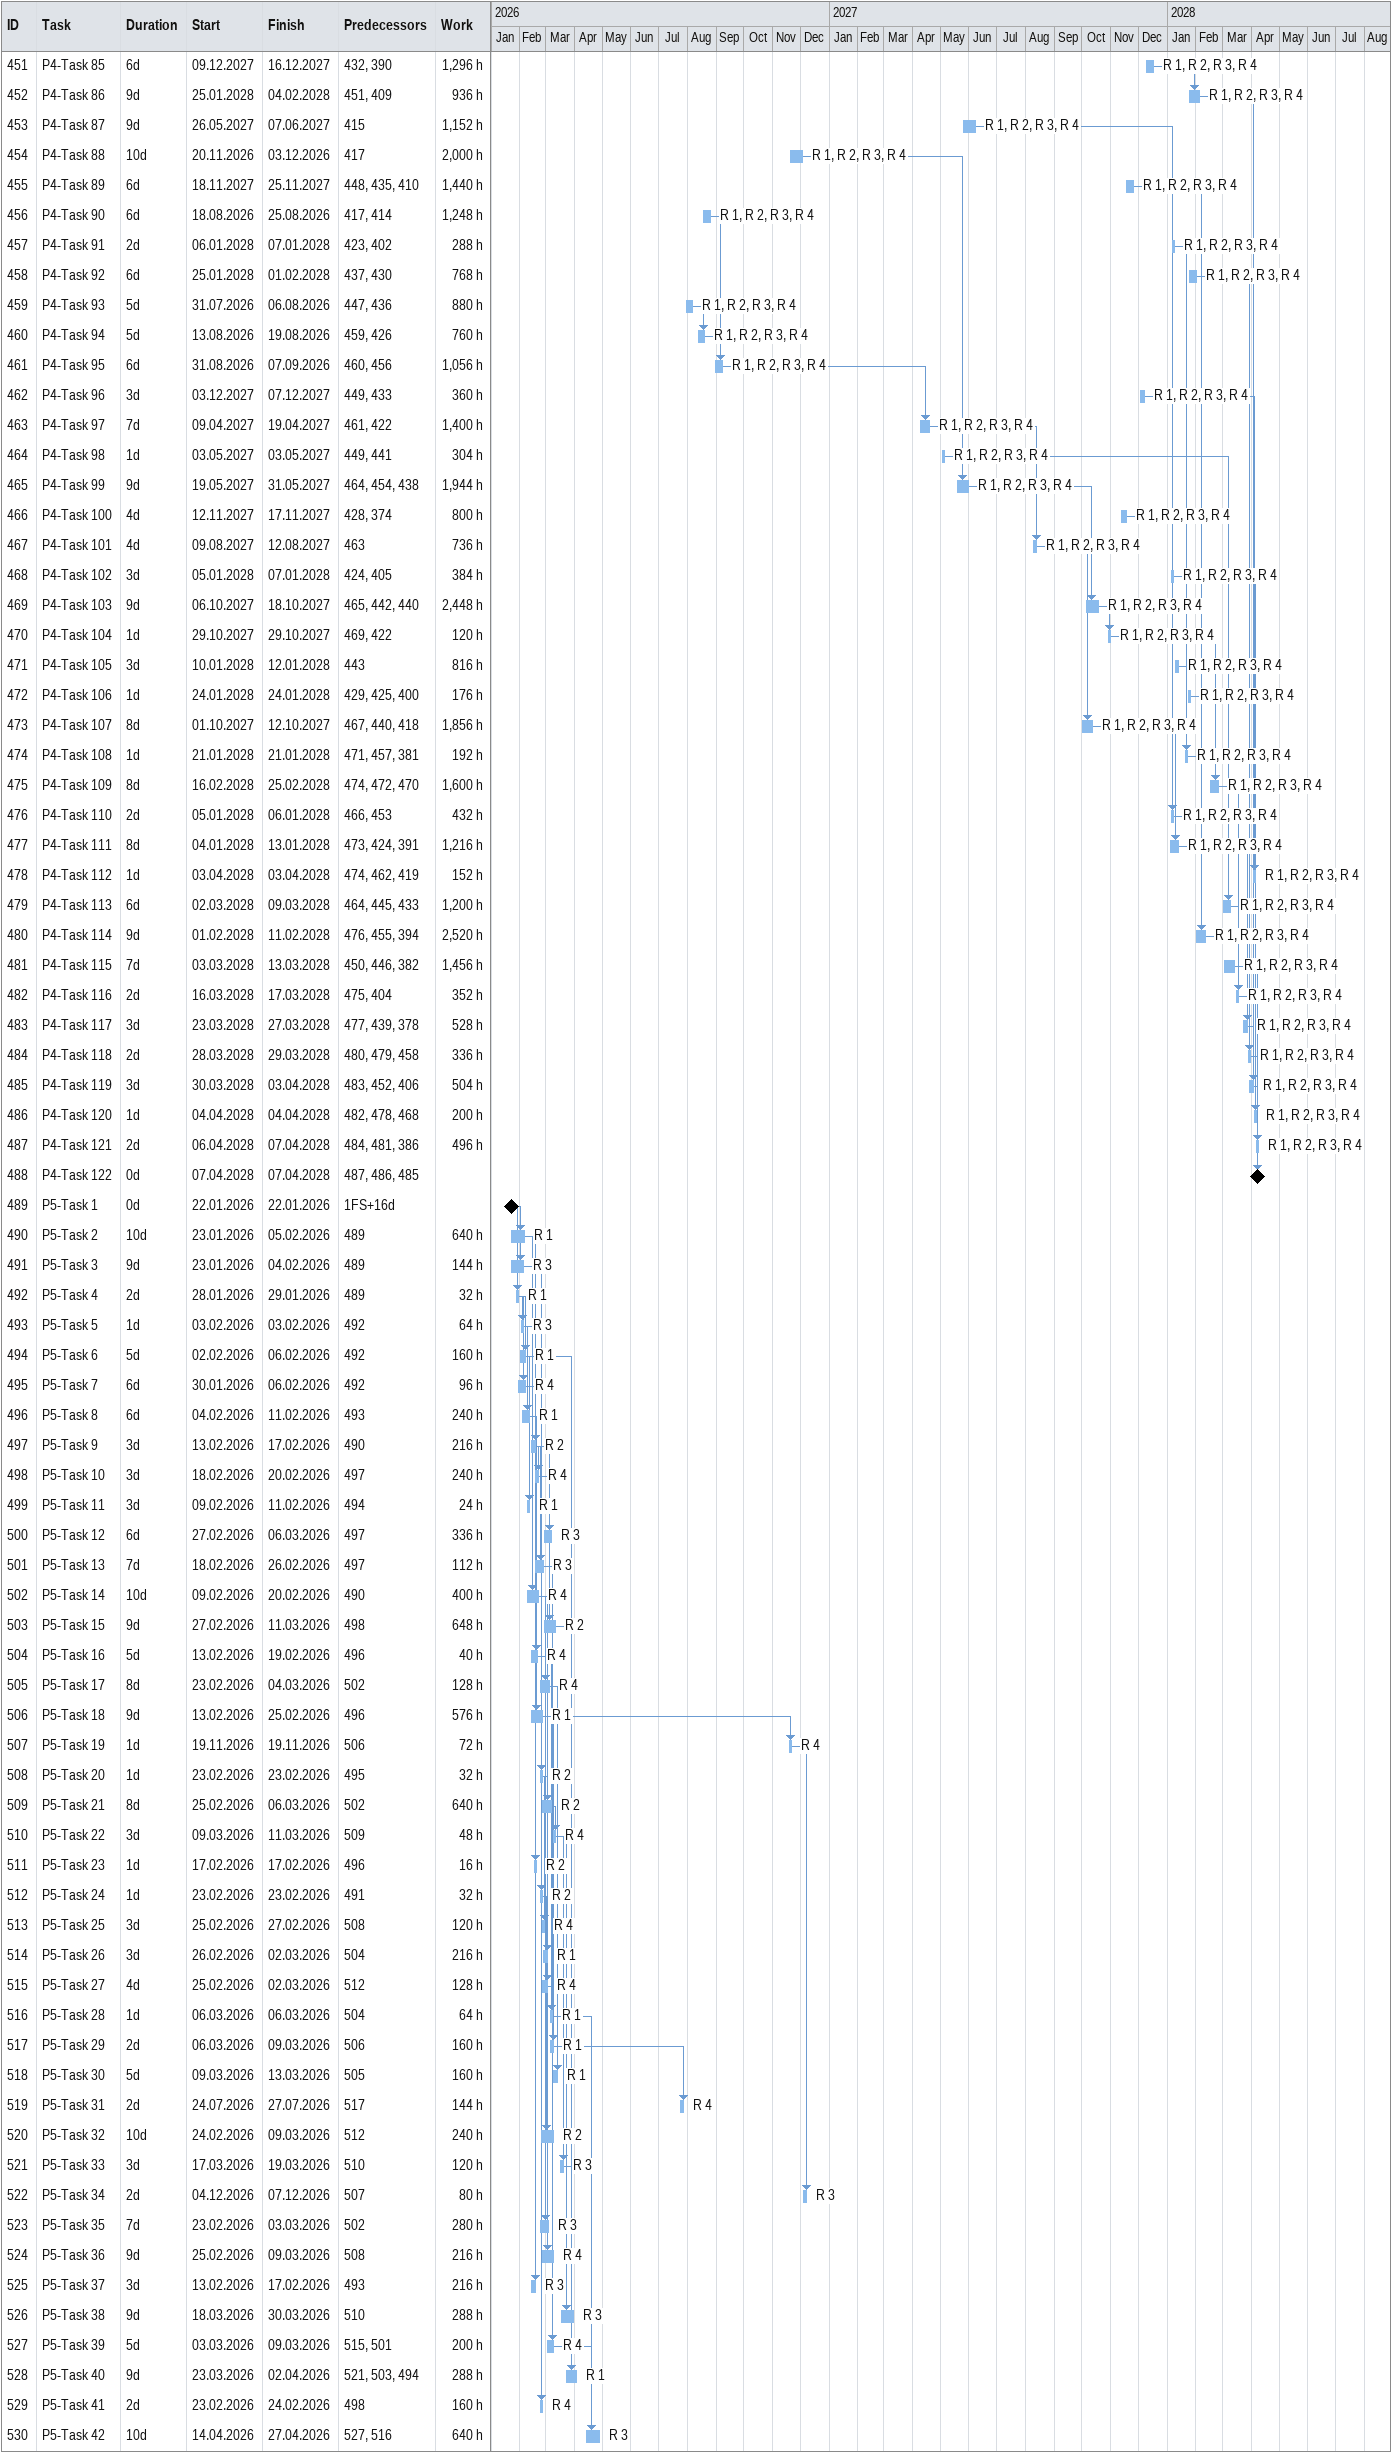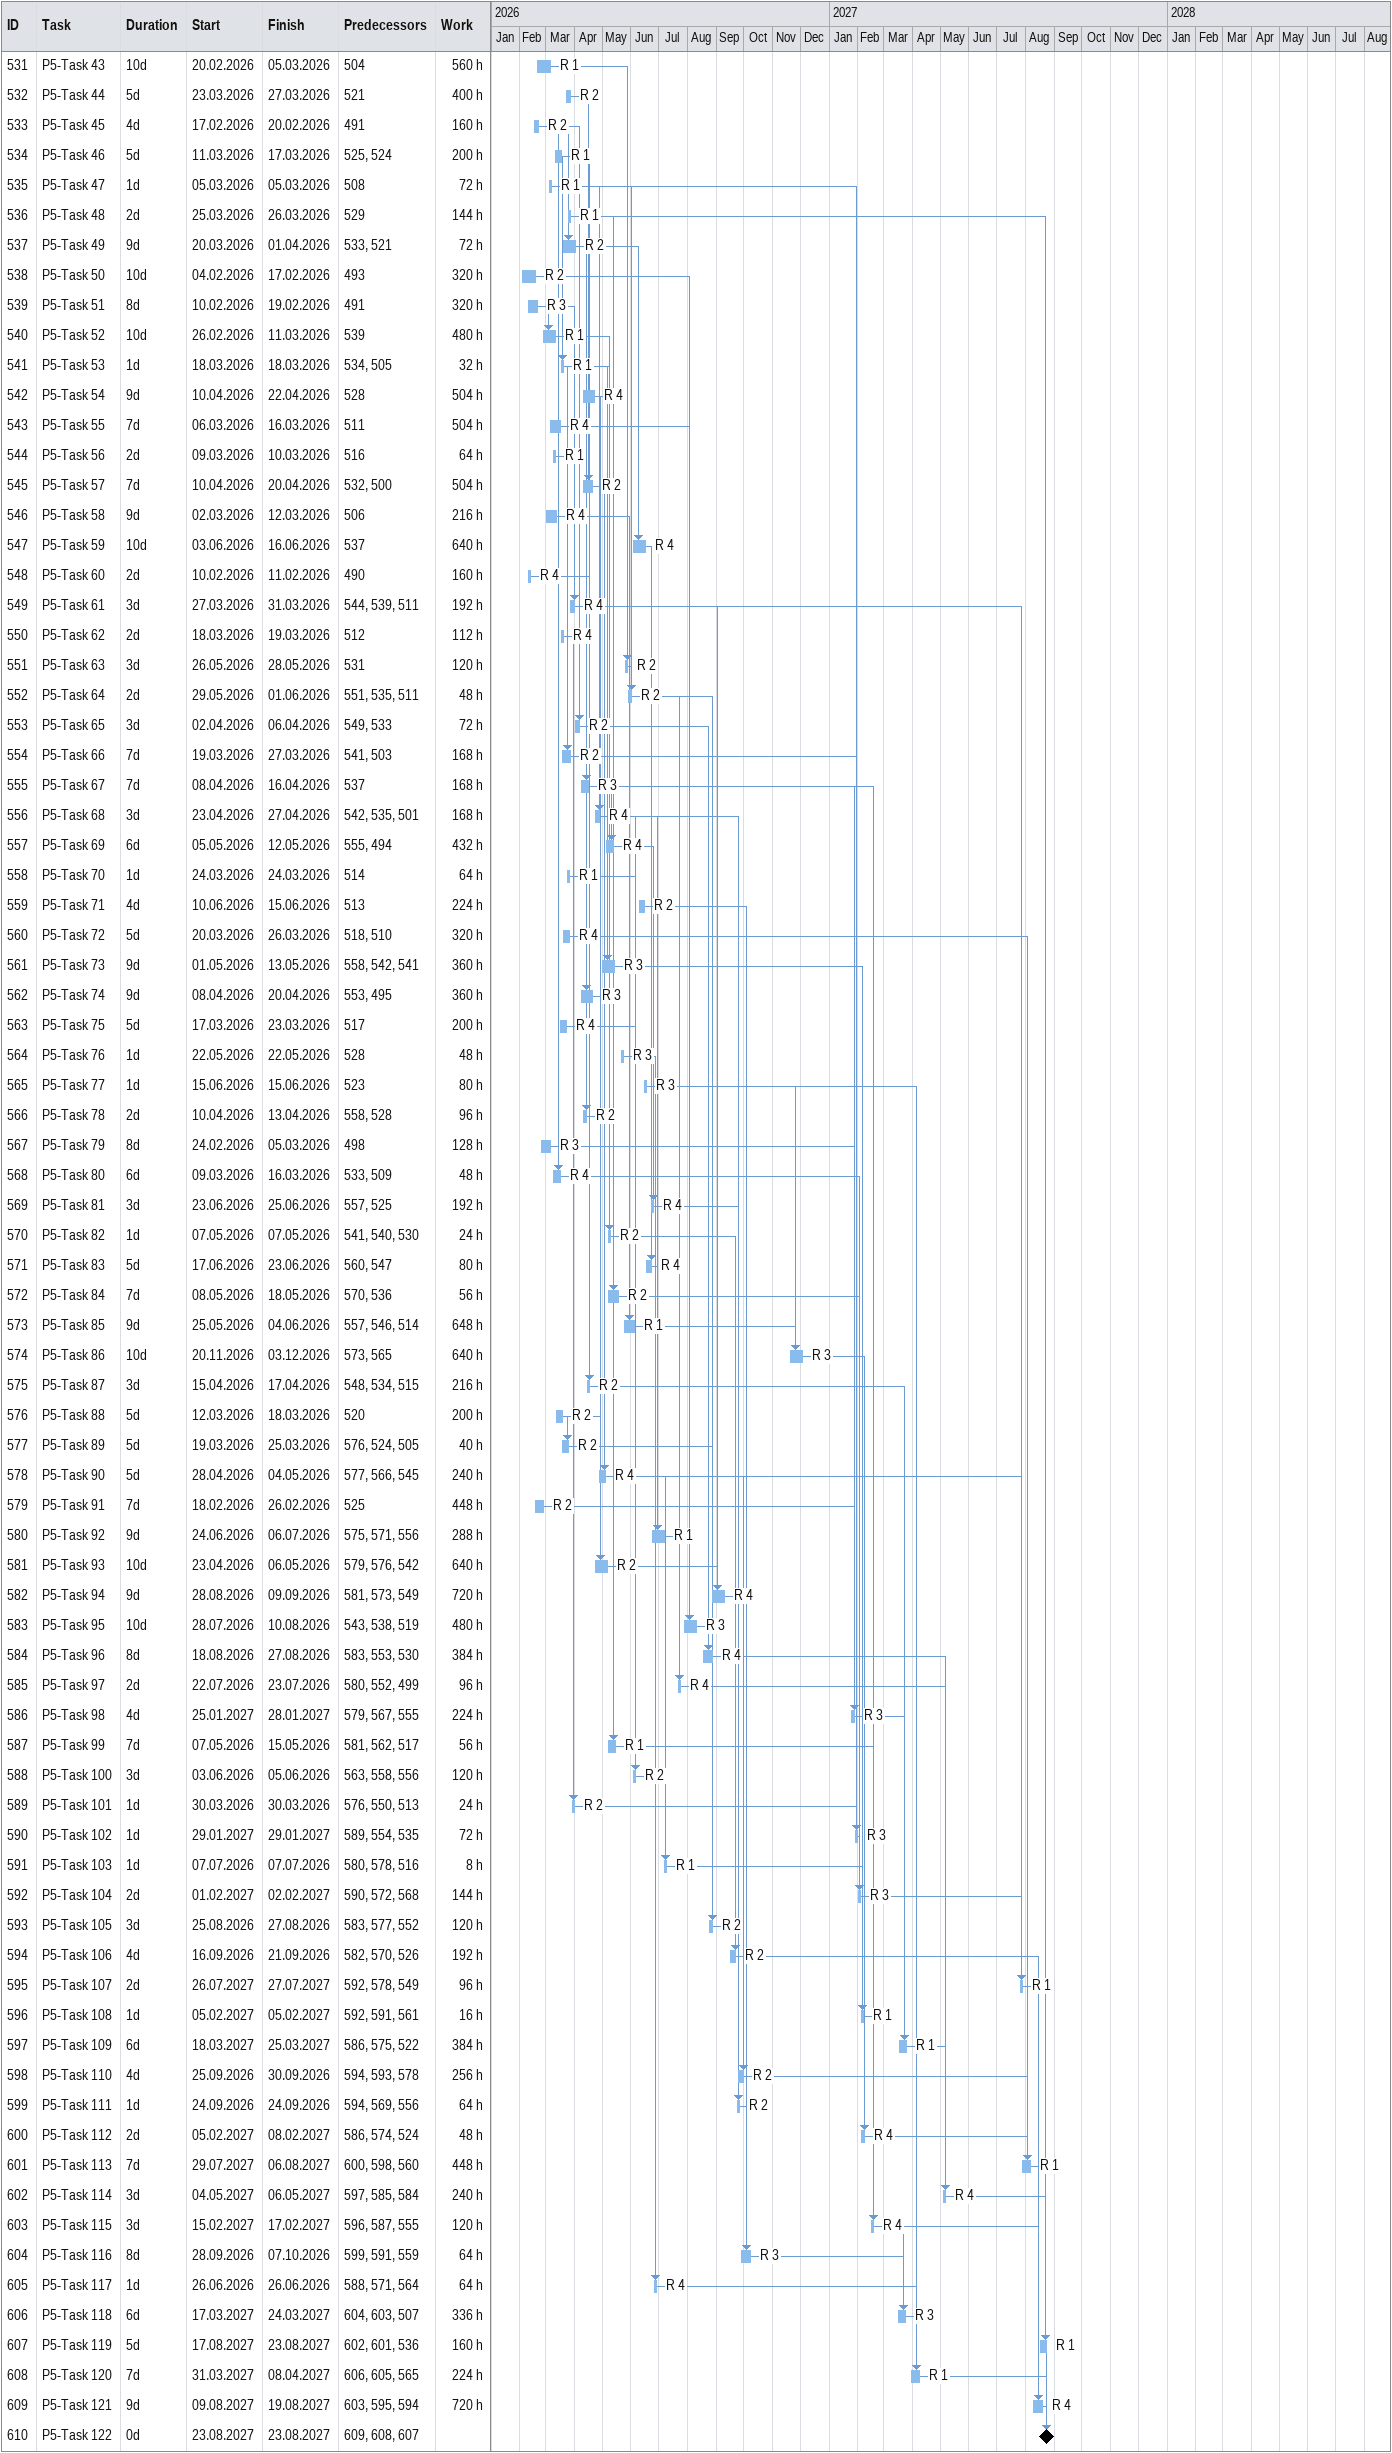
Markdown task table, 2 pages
| ID | Task | Duration | Start | Finish | Predecessors | Resources | Work (h) |
|---|---|---|---|---|---|---|---|
| 451 | P4-Task 85 | 6d | 2027-12-09 | 2027-12-16 | 432, 390 | R 1, R 2, R 3, R 4 | 1296 |
| 452 | P4-Task 86 | 9d | 2028-01-25 | 2028-02-04 | 451, 409 | R 1, R 2, R 3, R 4 | 936 |
| 453 | P4-Task 87 | 9d | 2027-05-26 | 2027-06-07 | 415 | R 1, R 2, R 3, R 4 | 1152 |
| 454 | P4-Task 88 | 10d | 2026-11-20 | 2026-12-03 | 417 | R 1, R 2, R 3, R 4 | 2000 |
| 455 | P4-Task 89 | 6d | 2027-11-18 | 2027-11-25 | 448, 435, 410 | R 1, R 2, R 3, R 4 | 1440 |
| 456 | P4-Task 90 | 6d | 2026-08-18 | 2026-08-25 | 417, 414 | R 1, R 2, R 3, R 4 | 1248 |
| 457 | P4-Task 91 | 2d | 2028-01-06 | 2028-01-07 | 423, 402 | R 1, R 2, R 3, R 4 | 288 |
| 458 | P4-Task 92 | 6d | 2028-01-25 | 2028-02-01 | 437, 430 | R 1, R 2, R 3, R 4 | 768 |
| 459 | P4-Task 93 | 5d | 2026-07-31 | 2026-08-06 | 447, 436 | R 1, R 2, R 3, R 4 | 880 |
| 460 | P4-Task 94 | 5d | 2026-08-13 | 2026-08-19 | 459, 426 | R 1, R 2, R 3, R 4 | 760 |
| 461 | P4-Task 95 | 6d | 2026-08-31 | 2026-09-07 | 460, 456 | R 1, R 2, R 3, R 4 | 1056 |
| 462 | P4-Task 96 | 3d | 2027-12-03 | 2027-12-07 | 449, 433 | R 1, R 2, R 3, R 4 | 360 |
| 463 | P4-Task 97 | 7d | 2027-04-09 | 2027-04-19 | 461, 422 | R 1, R 2, R 3, R 4 | 1400 |
| 464 | P4-Task 98 | 1d | 2027-05-03 | 2027-05-03 | 449, 441 | R 1, R 2, R 3, R 4 | 304 |
| 465 | P4-Task 99 | 9d | 2027-05-19 | 2027-05-31 | 464, 454, 438 | R 1, R 2, R 3, R 4 | 1944 |
| 466 | P4-Task 100 | 4d | 2027-11-12 | 2027-11-17 | 428, 374 | R 1, R 2, R 3, R 4 | 800 |
| 467 | P4-Task 101 | 4d | 2027-08-09 | 2027-08-12 | 463 | R 1, R 2, R 3, R 4 | 736 |
| 468 | P4-Task 102 | 3d | 2028-01-05 | 2028-01-07 | 424, 405 | R 1, R 2, R 3, R 4 | 384 |
| 469 | P4-Task 103 | 9d | 2027-10-06 | 2027-10-18 | 465, 442, 440 | R 1, R 2, R 3, R 4 | 2448 |
| 470 | P4-Task 104 | 1d | 2027-10-29 | 2027-10-29 | 469, 422 | R 1, R 2, R 3, R 4 | 120 |
| 471 | P4-Task 105 | 3d | 2028-01-10 | 2028-01-12 | 443 | R 1, R 2, R 3, R 4 | 816 |
| 472 | P4-Task 106 | 1d | 2028-01-24 | 2028-01-24 | 429, 425, 400 | R 1, R 2, R 3, R 4 | 176 |
| 473 | P4-Task 107 | 8d | 2027-10-01 | 2027-10-12 | 467, 440, 418 | R 1, R 2, R 3, R 4 | 1856 |
| 474 | P4-Task 108 | 1d | 2028-01-21 | 2028-01-21 | 471, 457, 381 | R 1, R 2, R 3, R 4 | 192 |
| 475 | P4-Task 109 | 8d | 2028-02-16 | 2028-02-25 | 474, 472, 470 | R 1, R 2, R 3, R 4 | 1600 |
| 476 | P4-Task 110 | 2d | 2028-01-05 | 2028-01-06 | 466, 453 | R 1, R 2, R 3, R 4 | 432 |
| 477 | P4-Task 111 | 8d | 2028-01-04 | 2028-01-13 | 473, 424, 391 | R 1, R 2, R 3, R 4 | 1216 |
| 478 | P4-Task 112 | 1d | 2028-04-03 | 2028-04-03 | 474, 462, 419 | R 1, R 2, R 3, R 4 | 152 |
| 479 | P4-Task 113 | 6d | 2028-03-02 | 2028-03-09 | 464, 445, 433 | R 1, R 2, R 3, R 4 | 1200 |
| 480 | P4-Task 114 | 9d | 2028-02-01 | 2028-02-11 | 476, 455, 394 | R 1, R 2, R 3, R 4 | 2520 |
| 481 | P4-Task 115 | 7d | 2028-03-03 | 2028-03-13 | 450, 446, 382 | R 1, R 2, R 3, R 4 | 1456 |
| 482 | P4-Task 116 | 2d | 2028-03-16 | 2028-03-17 | 475, 404 | R 1, R 2, R 3, R 4 | 352 |
| 483 | P4-Task 117 | 3d | 2028-03-23 | 2028-03-27 | 477, 439, 378 | R 1, R 2, R 3, R 4 | 528 |
| 484 | P4-Task 118 | 2d | 2028-03-28 | 2028-03-29 | 480, 479, 458 | R 1, R 2, R 3, R 4 | 336 |
| 485 | P4-Task 119 | 3d | 2028-03-30 | 2028-04-03 | 483, 452, 406 | R 1, R 2, R 3, R 4 | 504 |
| 486 | P4-Task 120 | 1d | 2028-04-04 | 2028-04-04 | 482, 478, 468 | R 1, R 2, R 3, R 4 | 200 |
| 487 | P4-Task 121 | 2d | 2028-04-06 | 2028-04-07 | 484, 481, 386 | R 1, R 2, R 3, R 4 | 496 |
| 488 | P4-Task 122 | 0d | 2028-04-07 | 2028-04-07 | 487, 486, 485 |  |  |
| 489 | P5-Task 1 | 0d | 2026-01-22 | 2026-01-22 | 1FS+16d |  |  |
| 490 | P5-Task 2 | 10d | 2026-01-23 | 2026-02-05 | 489 | R 1 | 640 |
| 491 | P5-Task 3 | 9d | 2026-01-23 | 2026-02-04 | 489 | R 3 | 144 |
| 492 | P5-Task 4 | 2d | 2026-01-28 | 2026-01-29 | 489 | R 1 | 32 |
| 493 | P5-Task 5 | 1d | 2026-02-03 | 2026-02-03 | 492 | R 3 | 64 |
| 494 | P5-Task 6 | 5d | 2026-02-02 | 2026-02-06 | 492 | R 1 | 160 |
| 495 | P5-Task 7 | 6d | 2026-01-30 | 2026-02-06 | 492 | R 4 | 96 |
| 496 | P5-Task 8 | 6d | 2026-02-04 | 2026-02-11 | 493 | R 1 | 240 |
| 497 | P5-Task 9 | 3d | 2026-02-13 | 2026-02-17 | 490 | R 2 | 216 |
| 498 | P5-Task 10 | 3d | 2026-02-18 | 2026-02-20 | 497 | R 4 | 240 |
| 499 | P5-Task 11 | 3d | 2026-02-09 | 2026-02-11 | 494 | R 1 | 24 |
| 500 | P5-Task 12 | 6d | 2026-02-27 | 2026-03-06 | 497 | R 3 | 336 |
| 501 | P5-Task 13 | 7d | 2026-02-18 | 2026-02-26 | 497 | R 3 | 112 |
| 502 | P5-Task 14 | 10d | 2026-02-09 | 2026-02-20 | 490 | R 4 | 400 |
| 503 | P5-Task 15 | 9d | 2026-02-27 | 2026-03-11 | 498 | R 2 | 648 |
| 504 | P5-Task 16 | 5d | 2026-02-13 | 2026-02-19 | 496 | R 4 | 40 |
| 505 | P5-Task 17 | 8d | 2026-02-23 | 2026-03-04 | 502 | R 4 | 128 |
| 506 | P5-Task 18 | 9d | 2026-02-13 | 2026-02-25 | 496 | R 1 | 576 |
| 507 | P5-Task 19 | 1d | 2026-11-19 | 2026-11-19 | 506 | R 4 | 72 |
| 508 | P5-Task 20 | 1d | 2026-02-23 | 2026-02-23 | 495 | R 2 | 32 |
| 509 | P5-Task 21 | 8d | 2026-02-25 | 2026-03-06 | 502 | R 2 | 640 |
| 510 | P5-Task 22 | 3d | 2026-03-09 | 2026-03-11 | 509 | R 4 | 48 |
| 511 | P5-Task 23 | 1d | 2026-02-17 | 2026-02-17 | 496 | R 2 | 16 |
| 512 | P5-Task 24 | 1d | 2026-02-23 | 2026-02-23 | 491 | R 2 | 32 |
| 513 | P5-Task 25 | 3d | 2026-02-25 | 2026-02-27 | 508 | R 4 | 120 |
| 514 | P5-Task 26 | 3d | 2026-02-26 | 2026-03-02 | 504 | R 1 | 216 |
| 515 | P5-Task 27 | 4d | 2026-02-25 | 2026-03-02 | 512 | R 4 | 128 |
| 516 | P5-Task 28 | 1d | 2026-03-06 | 2026-03-06 | 504 | R 1 | 64 |
| 517 | P5-Task 29 | 2d | 2026-03-06 | 2026-03-09 | 506 | R 1 | 160 |
| 518 | P5-Task 30 | 5d | 2026-03-09 | 2026-03-13 | 505 | R 1 | 160 |
| 519 | P5-Task 31 | 2d | 2026-07-24 | 2026-07-27 | 517 | R 4 | 144 |
| 520 | P5-Task 32 | 10d | 2026-02-24 | 2026-03-09 | 512 | R 2 | 240 |
| 521 | P5-Task 33 | 3d | 2026-03-17 | 2026-03-19 | 510 | R 3 | 120 |
| 522 | P5-Task 34 | 2d | 2026-12-04 | 2026-12-07 | 507 | R 3 | 80 |
| 523 | P5-Task 35 | 7d | 2026-02-23 | 2026-03-03 | 502 | R 3 | 280 |
| 524 | P5-Task 36 | 9d | 2026-02-25 | 2026-03-09 | 508 | R 4 | 216 |
| 525 | P5-Task 37 | 3d | 2026-02-13 | 2026-02-17 | 493 | R 3 | 216 |
| 526 | P5-Task 38 | 9d | 2026-03-18 | 2026-03-30 | 510 | R 3 | 288 |
| 527 | P5-Task 39 | 5d | 2026-03-03 | 2026-03-09 | 515, 501 | R 4 | 200 |
| 528 | P5-Task 40 | 9d | 2026-03-23 | 2026-04-02 | 521, 503, 494 | R 1 | 288 |
| 529 | P5-Task 41 | 2d | 2026-02-23 | 2026-02-24 | 498 | R 4 | 160 |
| 530 | P5-Task 42 | 10d | 2026-04-14 | 2026-04-27 | 527, 516 | R 3 | 640 |
| 531 | P5-Task 43 | 10d | 2026-02-20 | 2026-03-05 | 504 | R 1 | 560 |
| 532 | P5-Task 44 | 5d | 2026-03-23 | 2026-03-27 | 521 | R 2 | 400 |
| 533 | P5-Task 45 | 4d | 2026-02-17 | 2026-02-20 | 491 | R 2 | 160 |
| 534 | P5-Task 46 | 5d | 2026-03-11 | 2026-03-17 | 525, 524 | R 1 | 200 |
| 535 | P5-Task 47 | 1d | 2026-03-05 | 2026-03-05 | 508 | R 1 | 72 |
| 536 | P5-Task 48 | 2d | 2026-03-25 | 2026-03-26 | 529 | R 1 | 144 |
| 537 | P5-Task 49 | 9d | 2026-03-20 | 2026-04-01 | 533, 521 | R 2 | 72 |
| 538 | P5-Task 50 | 10d | 2026-02-04 | 2026-02-17 | 493 | R 2 | 320 |
| 539 | P5-Task 51 | 8d | 2026-02-10 | 2026-02-19 | 491 | R 3 | 320 |
| 540 | P5-Task 52 | 10d | 2026-02-26 | 2026-03-11 | 539 | R 1 | 480 |
| 541 | P5-Task 53 | 1d | 2026-03-18 | 2026-03-18 | 534, 505 | R 1 | 32 |
| 542 | P5-Task 54 | 9d | 2026-04-10 | 2026-04-22 | 528 | R 4 | 504 |
| 543 | P5-Task 55 | 7d | 2026-03-06 | 2026-03-16 | 511 | R 4 | 504 |
| 544 | P5-Task 56 | 2d | 2026-03-09 | 2026-03-10 | 516 | R 1 | 64 |
| 545 | P5-Task 57 | 7d | 2026-04-10 | 2026-04-20 | 532, 500 | R 2 | 504 |
| 546 | P5-Task 58 | 9d | 2026-03-02 | 2026-03-12 | 506 | R 4 | 216 |
| 547 | P5-Task 59 | 10d | 2026-06-03 | 2026-06-16 | 537 | R 4 | 640 |
| 548 | P5-Task 60 | 2d | 2026-02-10 | 2026-02-11 | 490 | R 4 | 160 |
| 549 | P5-Task 61 | 3d | 2026-03-27 | 2026-03-31 | 544, 539, 511 | R 4 | 192 |
| 550 | P5-Task 62 | 2d | 2026-03-18 | 2026-03-19 | 512 | R 4 | 112 |
| 551 | P5-Task 63 | 3d | 2026-05-26 | 2026-05-28 | 531 | R 2 | 120 |
| 552 | P5-Task 64 | 2d | 2026-05-29 | 2026-06-01 | 551, 535, 511 | R 2 | 48 |
| 553 | P5-Task 65 | 3d | 2026-04-02 | 2026-04-06 | 549, 533 | R 2 | 72 |
| 554 | P5-Task 66 | 7d | 2026-03-19 | 2026-03-27 | 541, 503 | R 2 | 168 |
| 555 | P5-Task 67 | 7d | 2026-04-08 | 2026-04-16 | 537 | R 3 | 168 |
| 556 | P5-Task 68 | 3d | 2026-04-23 | 2026-04-27 | 542, 535, 501 | R 4 | 168 |
| 557 | P5-Task 69 | 6d | 2026-05-05 | 2026-05-12 | 555, 494 | R 4 | 432 |
| 558 | P5-Task 70 | 1d | 2026-03-24 | 2026-03-24 | 514 | R 1 | 64 |
| 559 | P5-Task 71 | 4d | 2026-06-10 | 2026-06-15 | 513 | R 2 | 224 |
| 560 | P5-Task 72 | 5d | 2026-03-20 | 2026-03-26 | 518, 510 | R 4 | 320 |
| 561 | P5-Task 73 | 9d | 2026-05-01 | 2026-05-13 | 558, 542, 541 | R 3 | 360 |
| 562 | P5-Task 74 | 9d | 2026-04-08 | 2026-04-20 | 553, 495 | R 3 | 360 |
| 563 | P5-Task 75 | 5d | 2026-03-17 | 2026-03-23 | 517 | R 4 | 200 |
| 564 | P5-Task 76 | 1d | 2026-05-22 | 2026-05-22 | 528 | R 3 | 48 |
| 565 | P5-Task 77 | 1d | 2026-06-15 | 2026-06-15 | 523 | R 3 | 80 |
| 566 | P5-Task 78 | 2d | 2026-04-10 | 2026-04-13 | 558, 528 | R 2 | 96 |
| 567 | P5-Task 79 | 8d | 2026-02-24 | 2026-03-05 | 498 | R 3 | 128 |
| 568 | P5-Task 80 | 6d | 2026-03-09 | 2026-03-16 | 533, 509 | R 4 | 48 |
| 569 | P5-Task 81 | 3d | 2026-06-23 | 2026-06-25 | 557, 525 | R 4 | 192 |
| 570 | P5-Task 82 | 1d | 2026-05-07 | 2026-05-07 | 541, 540, 530 | R 2 | 24 |
| 571 | P5-Task 83 | 5d | 2026-06-17 | 2026-06-23 | 560, 547 | R 4 | 80 |
| 572 | P5-Task 84 | 7d | 2026-05-08 | 2026-05-18 | 570, 536 | R 2 | 56 |
| 573 | P5-Task 85 | 9d | 2026-05-25 | 2026-06-04 | 557, 546, 514 | R 1 | 648 |
| 574 | P5-Task 86 | 10d | 2026-11-20 | 2026-12-03 | 573, 565 | R 3 | 640 |
| 575 | P5-Task 87 | 3d | 2026-04-15 | 2026-04-17 | 548, 534, 515 | R 2 | 216 |
| 576 | P5-Task 88 | 5d | 2026-03-12 | 2026-03-18 | 520 | R 2 | 200 |
| 577 | P5-Task 89 | 5d | 2026-03-19 | 2026-03-25 | 576, 524, 505 | R 2 | 40 |
| 578 | P5-Task 90 | 5d | 2026-04-28 | 2026-05-04 | 577, 566, 545 | R 4 | 240 |
| 579 | P5-Task 91 | 7d | 2026-02-18 | 2026-02-26 | 525 | R 2 | 448 |
| 580 | P5-Task 92 | 9d | 2026-06-24 | 2026-07-06 | 575, 571, 556 | R 1 | 288 |
| 581 | P5-Task 93 | 10d | 2026-04-23 | 2026-05-06 | 579, 576, 542 | R 2 | 640 |
| 582 | P5-Task 94 | 9d | 2026-08-28 | 2026-09-09 | 581, 573, 549 | R 4 | 720 |
| 583 | P5-Task 95 | 10d | 2026-07-28 | 2026-08-10 | 543, 538, 519 | R 3 | 480 |
| 584 | P5-Task 96 | 8d | 2026-08-18 | 2026-08-27 | 583, 553, 530 | R 4 | 384 |
| 585 | P5-Task 97 | 2d | 2026-07-22 | 2026-07-23 | 580, 552, 499 | R 4 | 96 |
| 586 | P5-Task 98 | 4d | 2027-01-25 | 2027-01-28 | 579, 567, 555 | R 3 | 224 |
| 587 | P5-Task 99 | 7d | 2026-05-07 | 2026-05-15 | 581, 562, 517 | R 1 | 56 |
| 588 | P5-Task 100 | 3d | 2026-06-03 | 2026-06-05 | 563, 558, 556 | R 2 | 120 |
| 589 | P5-Task 101 | 1d | 2026-03-30 | 2026-03-30 | 576, 550, 513 | R 2 | 24 |
| 590 | P5-Task 102 | 1d | 2027-01-29 | 2027-01-29 | 589, 554, 535 | R 3 | 72 |
| 591 | P5-Task 103 | 1d | 2026-07-07 | 2026-07-07 | 580, 578, 516 | R 1 | 8 |
| 592 | P5-Task 104 | 2d | 2027-02-01 | 2027-02-02 | 590, 572, 568 | R 3 | 144 |
| 593 | P5-Task 105 | 3d | 2026-08-25 | 2026-08-27 | 583, 577, 552 | R 2 | 120 |
| 594 | P5-Task 106 | 4d | 2026-09-16 | 2026-09-21 | 582, 570, 526 | R 2 | 192 |
| 595 | P5-Task 107 | 2d | 2027-07-26 | 2027-07-27 | 592, 578, 549 | R 1 | 96 |
| 596 | P5-Task 108 | 1d | 2027-02-05 | 2027-02-05 | 592, 591, 561 | R 1 | 16 |
| 597 | P5-Task 109 | 6d | 2027-03-18 | 2027-03-25 | 586, 575, 522 | R 1 | 384 |
| 598 | P5-Task 110 | 4d | 2026-09-25 | 2026-09-30 | 594, 593, 578 | R 2 | 256 |
| 599 | P5-Task 111 | 1d | 2026-09-24 | 2026-09-24 | 594, 569, 556 | R 2 | 64 |
| 600 | P5-Task 112 | 2d | 2027-02-05 | 2027-02-08 | 586, 574, 524 | R 4 | 48 |
| 601 | P5-Task 113 | 7d | 2027-07-29 | 2027-08-06 | 600, 598, 560 | R 1 | 448 |
| 602 | P5-Task 114 | 3d | 2027-05-04 | 2027-05-06 | 597, 585, 584 | R 4 | 240 |
| 603 | P5-Task 115 | 3d | 2027-02-15 | 2027-02-17 | 596, 587, 555 | R 4 | 120 |
| 604 | P5-Task 116 | 8d | 2026-09-28 | 2026-10-07 | 599, 591, 559 | R 3 | 64 |
| 605 | P5-Task 117 | 1d | 2026-06-26 | 2026-06-26 | 588, 571, 564 | R 4 | 64 |
| 606 | P5-Task 118 | 6d | 2027-03-17 | 2027-03-24 | 604, 603, 507 | R 3 | 336 |
| 607 | P5-Task 119 | 5d | 2027-08-17 | 2027-08-23 | 602, 601, 536 | R 1 | 160 |
| 608 | P5-Task 120 | 7d | 2027-03-31 | 2027-04-08 | 606, 605, 565 | R 1 | 224 |
| 609 | P5-Task 121 | 9d | 2027-08-09 | 2027-08-19 | 603, 595, 594 | R 4 | 720 |
| 610 | P5-Task 122 | 0d | 2027-08-23 | 2027-08-23 | 609, 608, 607 |  |  |
